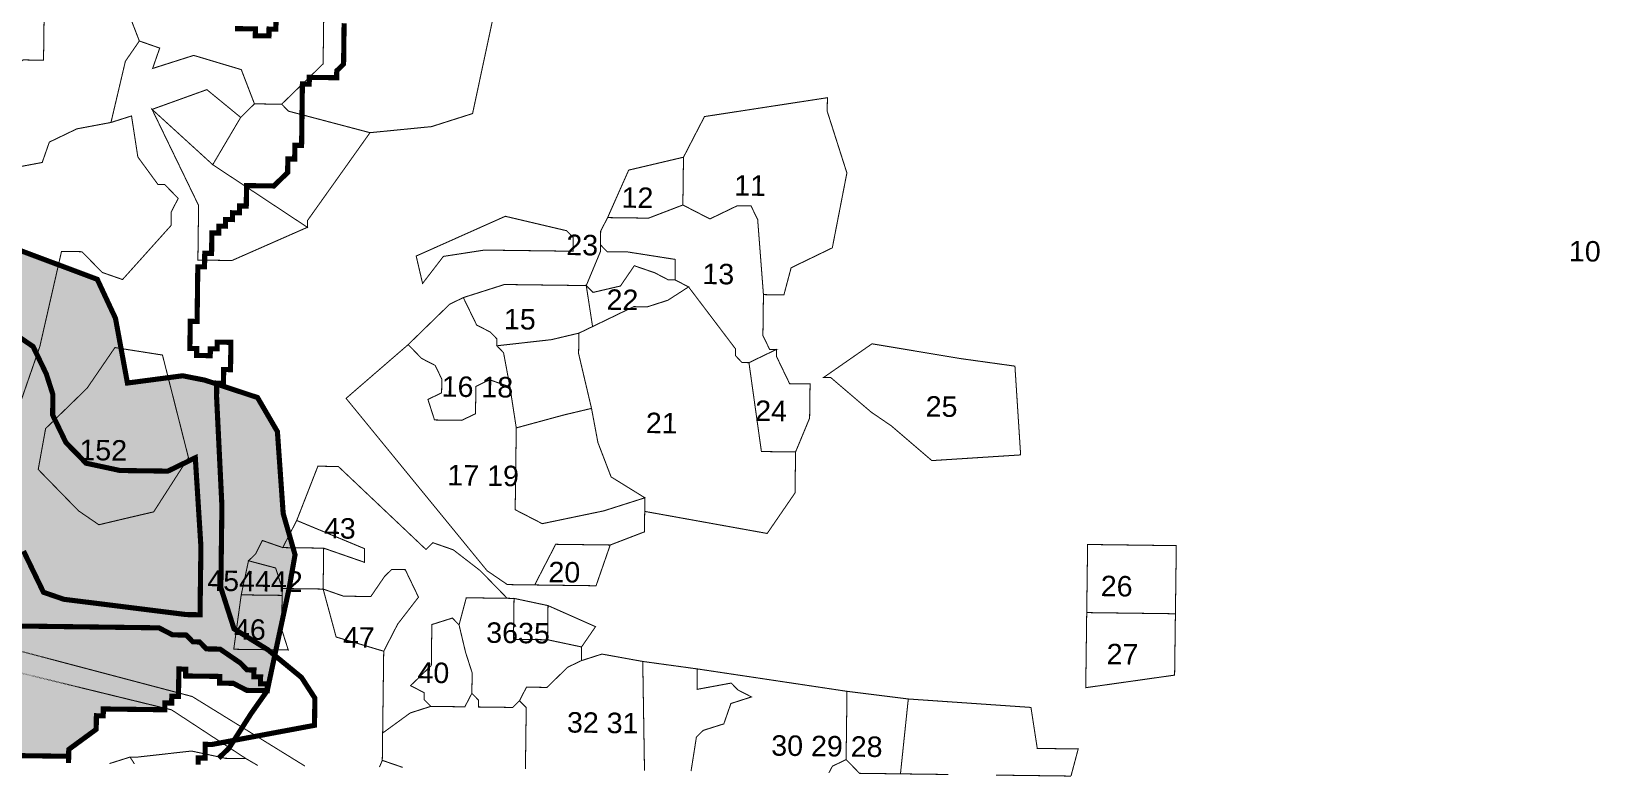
# Model space of a CAD drawing. Header units: metres. Extents: x 259177 to 277314, y 2171367 to 2185445.
# Drawn here: x 266943 to 267854, y 2171493 to 2171927 of the extents above; entities that cross this region are included whole.
import ezdxf

# ---------------------------------------------------------------- set-up
doc = ezdxf.new("R2010")
doc.units = ezdxf.units.M
doc.header["$MEASUREMENT"] = 0
for name, color, linetype in [('CRZ LINE FOR RIVER OR CREEK', 84, 'Continuous'), ('HAZARDS LINE', 1, 'Continuous'), ('HIGH TIDE LINE', 6, 'Continuous'), ('INTERTIDAL ZONE', 5, 'Continuous'), ('NDZ-200M FROM CRZ', 30, 'Continuous'), ('SURVEY NO.', 7, 'Continuous'), ('SURVEY PLOT BOUNDARY', 35, 'Continuous')]:
    doc.layers.add(name, color=color, linetype=linetype)
doc.styles.add('PDF Arial', font='arial.ttf')
pattern_1 = [(0, (282121.83859, 2174200.38287), (0.0127, 0.0127), [0.00635, -0.01905]), (90, (282121.841765, 2174200.379695), (-0.0127, 0.0127), [0.00635, -0.01905])]

# ---------------------------------------------------------------- blocks, each defined once
blk = doc.blocks.new('FEWEWFEWQT')
at = {"layer": 'INTERTIDAL ZONE'}
h = blk.add_hatch(dxfattribs=at)
h.set_pattern_fill('CROSS', color=256, scale=0.002)
h.set_pattern_definition(pattern_1)
h.paths.add_polyline_path([(282136.9704, 2174201.8958), (282136.9637, 2174201.9158), (282136.977, 2174201.9424), (282136.997, 2174201.9424), (282137.017, 2174201.9291), (282137.0237, 2174201.8824), (282137.0437, 2174201.8424), (282137.0637, 2174201.8358), (282137.1837, 2174201.8224), (282137.197, 2174201.8224), (282137.197, 2174201.8891), (282137.1904, 2174201.9758), (282137.1637, 2174201.9624), (282137.117, 2174201.9624), (282137.0837, 2174201.9691), (282137.0637, 2174201.9891), (282137.0504, 2174202.0158), (282137.0504, 2174202.0358), (282137.0437, 2174202.0558), (282137.0304, 2174202.0825), (282137.0104, 2174202.0958), (282136.9704, 2174202.0958), (282136.9504, 2174202.0891), (282136.9237, 2174202.0624), (282136.897, 2174202.0624), (282136.8304, 2174202.0758), (282136.8037, 2174202.0758), (282136.7837, 2174202.0891), (282136.7504, 2174202.0891), (282136.7437, 2174202.0958), (282136.7437, 2174202.1291), (282136.7371, 2174202.1291), (282136.7371, 2174202.1425), (282136.7237, 2174202.1425), (282136.7237, 2174202.1358), (282136.7104, 2174202.1358), (282136.7037, 2174202.1291), (282136.6971, 2174202.1291), (282136.6971, 2174202.1225), (282136.6904, 2174202.1225), (282136.6904, 2174202.1158), (282136.6771, 2174202.1025), (282136.6704, 2174202.0958), (282136.6704, 2174202.0891), (282136.6637, 2174202.0825), (282136.6637, 2174202.0758), (282136.6504, 2174202.0758), (282136.6504, 2174202.0691), (282136.6237, 2174202.0691), (282136.6237, 2174202.0624), (282136.6171, 2174202.0558), (282136.6171, 2174202.0491), (282136.6104, 2174202.0491), (282136.6037, 2174202.0424), (282136.6037, 2174202.0358), (282136.5971, 2174202.0358), (282136.5971, 2174202.0291), (282136.5904, 2174202.0291), (282136.5904, 2174202.0224), (282136.5504, 2174202.0224), (282136.5504, 2174202.0158), (282136.5437, 2174202.0158), (282136.5437, 2174202.0091), (282136.5037, 2174202.0091), (282136.5037, 2174202.0158), (282136.4971, 2174202.0158), (282136.4904, 2174202.0224), (282136.4837, 2174202.0224), (282136.4837, 2174202.0358), (282136.4771, 2174202.0358), (282136.4771, 2174202.0424), (282136.4704, 2174202.0424), (282136.4637, 2174202.0358), (282136.4637, 2174202.0291), (282136.4571, 2174202.0291), (282136.4504, 2174202.0224), (282136.4304, 2174202.0224), (282136.4304, 2174202.0158), (282136.4104, 2174202.0158), (282136.4104, 2174202.0224), (282136.3971, 2174202.0224), (282136.3904, 2174202.0291), (282136.3771, 2174202.0291), (282136.3571, 2174202.0291), (282136.3571, 2174202.0358), (282136.3504, 2174202.0358), (282136.3504, 2174202.0424), (282136.3438, 2174202.0424), (282136.3438, 2174202.0491), (282136.3504, 2174202.0558), (282136.3504, 2174202.0691), (282136.3571, 2174202.0758), (282136.3638, 2174202.1091), (282136.3638, 2174202.1225), (282136.3704, 2174202.1291), (282136.3704, 2174202.1491), (282136.3771, 2174202.1558), (282136.3771, 2174202.1691), (282136.3837, 2174202.1758), (282136.3837, 2174202.1825), (282136.3904, 2174202.1825), (282136.3904, 2174202.1891), (282136.4037, 2174202.1891), (282136.4037, 2174202.1958), (282136.4104, 2174202.1958), (282136.4104, 2174202.2025), (282136.4171, 2174202.2025), (282136.4171, 2174202.2158), (282136.4237, 2174202.2158), (282136.4237, 2174202.2358), (282136.4171, 2174202.2358), (282136.4171, 2174202.2491), (282136.4037, 2174202.2491), (282136.4037, 2174202.2558), (282136.3971, 2174202.2558), (282136.3971, 2174202.2625), (282136.3904, 2174202.2625), (282136.3904, 2174202.2691), (282136.3837, 2174202.2758), (282136.3837, 2174202.2891), (282136.3771, 2174202.2891), (282136.3771, 2174202.2958), (282136.3704, 2174202.3091), (282136.3638, 2174202.3158), (282136.3638, 2174202.3291), (282136.3571, 2174202.3291), (282136.3571, 2174202.3358), (282136.3504, 2174202.3358), (282136.3504, 2174202.3425), (282136.3371, 2174202.3425), (282136.3371, 2174202.3358), (282136.3304, 2174202.3358), (282136.3304, 2174202.3225), (282136.3238, 2174202.3225), (282136.3238, 2174202.3158), (282136.3171, 2174202.3091), (282136.3171, 2174202.2958), (282136.3238, 2174202.2958), (282136.3238, 2174202.2891), (282136.3304, 2174202.2891), (282136.3371, 2174202.2825), (282136.3438, 2174202.2758), (282136.3504, 2174202.2758), (282136.3504, 2174202.2691), (282136.3571, 2174202.2691), (282136.3571, 2174202.2625), (282136.3638, 2174202.2558), (282136.3638, 2174202.2491), (282136.3704, 2174202.2425), (282136.3704, 2174202.2358), (282136.3638, 2174202.2358), (282136.3638, 2174202.2291), (282136.3504, 2174202.2291), (282136.3504, 2174202.2225), (282136.3371, 2174202.2225), (282136.3371, 2174202.2158), (282136.3304, 2174202.2158), (282136.3304, 2174202.1958), (282136.3238, 2174202.1891), (282136.3238, 2174202.1025), (282136.3304, 2174202.1025), (282136.3304, 2174202.0758), (282136.3238, 2174202.0358), (282136.3238, 2174202.0291), (282136.3304, 2174202.0224), (282136.3304, 2174201.9824), (282136.3238, 2174201.9824), (282136.3238, 2174201.9691), (282136.3171, 2174201.9691), (282136.3104, 2174201.9624), (282136.3038, 2174201.9624), (282136.3038, 2174201.9558), (282136.2971, 2174201.9491), (282136.2904, 2174201.9491), (282136.2904, 2174201.9291), (282136.2971, 2174201.9291), (282136.2971, 2174201.9158), (282136.3038, 2174201.9158), (282136.3038, 2174201.9091), (282136.3171, 2174201.8958), (282136.3304, 2174201.8758), (282136.3371, 2174201.8691), (282136.3371, 2174201.8624), (282136.3438, 2174201.8624), (282136.3571, 2174201.8491), (282136.3571, 2174201.8424), (282136.3638, 2174201.8424), (282136.3638, 2174201.8358), (282136.3704, 2174201.8291), (282136.3704, 2174201.8158), (282136.3771, 2174201.8091), (282136.4304, 2174201.8091), (282136.4304, 2174201.7958), (282136.4237, 2174201.7958), (282136.4237, 2174201.7891), (282136.3704, 2174201.7891), (282136.3371, 2174201.7824), (282136.2971, 2174201.7824), (282136.2971, 2174201.7891), (282136.2904, 2174201.7891), (282136.2904, 2174201.8024), (282136.2971, 2174201.8024), (282136.2971, 2174201.8158), (282136.2904, 2174201.8158), (282136.2904, 2174201.8224), (282136.2838, 2174201.8224), (282136.2771, 2174201.8291), (282136.2704, 2174201.8358), (282136.2638, 2174201.8358), (282136.2638, 2174201.8491), (282136.2571, 2174201.8491), (282136.2504, 2174201.8758), (282136.2438, 2174201.8891), (282136.2304, 2174201.9024), (282136.2304, 2174201.9091), (282136.2238, 2174201.9158), (282136.2238, 2174201.9224), (282136.2171, 2174201.9291), (282136.2171, 2174201.9424), (282136.2104, 2174201.9424), (282136.2104, 2174201.9691), (282136.2038, 2174201.9691), (282136.2038, 2174201.9891), (282136.1971, 2174201.9891), (282136.1971, 2174202.0024), (282136.1904, 2174202.0091), (282136.1904, 2174202.0158), (282136.1838, 2174202.0158), (282136.1838, 2174202.0224), (282136.1771, 2174202.0291), (282136.1771, 2174202.0358), (282136.1704, 2174202.0424), (282136.1669, 2174202.0478), (282136.1276, 2174202.0315), (282136.0794, 2174202.0447), (282136.0404, 2174202.0791), (282136.0371, 2174202.0624), (282136.0504, 2174202.0358), (282136.0771, 2174201.9891), (282136.1238, 2174201.9424), (282136.1438, 2174201.8958), (282136.1771, 2174201.8291), (282136.2038, 2174201.7558), (282136.2238, 2174201.7558), (282136.2238, 2174201.7424), (282136.1971, 2174201.7424), (282136.1971, 2174201.7291), (282136.1904, 2174201.7291), (282136.1904, 2174201.7224), (282136.1971, 2174201.7224), (282136.1971, 2174201.7158), (282136.2038, 2174201.7158), (282136.2038, 2174201.7091), (282136.2104, 2174201.7024), (282136.2104, 2174201.6958), (282136.2171, 2174201.6958), (282136.2171, 2174201.6891), (282136.2238, 2174201.6824), (282136.3504, 2174201.6824), (282136.3504, 2174201.6891), (282136.3438, 2174201.6891), (282136.3438, 2174201.7024), (282136.3371, 2174201.7024), (282136.3371, 2174201.7091), (282136.3304, 2174201.7158), (282136.3304, 2174201.7358), (282136.3238, 2174201.7358), (282136.3238, 2174201.7424), (282136.2904, 2174201.7424), (282136.2904, 2174201.7491), (282136.2838, 2174201.7491), (282136.2838, 2174201.7558), (282136.2904, 2174201.7624), (282136.2904, 2174201.7691), (282136.3304, 2174201.7691), (282136.3438, 2174201.7758), (282136.4837, 2174201.7824), (282136.5837, 2174201.7958), (282136.6304, 2174201.7958), (282136.6304, 2174201.8024), (282136.6371, 2174201.8024), (282136.6371, 2174201.7958), (282136.6437, 2174201.7958), (282136.6437, 2174201.7758), (282136.6371, 2174201.7758), (282136.6371, 2174201.7691), (282136.5971, 2174201.7691), (282136.5971, 2174201.7624), (282136.5904, 2174201.7624), (282136.5904, 2174201.7558), (282136.5971, 2174201.7558), (282136.5971, 2174201.7491), (282136.6104, 2174201.7491), (282136.6104, 2174201.7424), (282136.6371, 2174201.7424), (282136.6371, 2174201.7558), (282136.6437, 2174201.7558), (282136.6437, 2174201.6958), (282136.6504, 2174201.6891), (282136.6504, 2174201.6824), (282136.9437, 2174201.6824), (282136.9437, 2174201.6958), (282136.9504, 2174201.6958), (282136.9504, 2174201.7024), (282136.957, 2174201.7024), (282136.957, 2174201.7091), (282136.9637, 2174201.7158), (282136.9704, 2174201.7224), (282136.9704, 2174201.7291), (282136.977, 2174201.7358), (282136.9837, 2174201.7358), (282136.9837, 2174201.7091), (282136.9704, 2174201.7091), (282136.9704, 2174201.7024), (282136.9637, 2174201.7024), (282136.9637, 2174201.6958), (282136.9704, 2174201.6958), (282136.9704, 2174201.6891), (282136.977, 2174201.6824), (282137.0704, 2174201.6824), (282137.0704, 2174201.6891), (282137.097, 2174201.7091), (282137.097, 2174201.7224), (282137.1037, 2174201.7224), (282137.1037, 2174201.7291), (282137.1637, 2174201.7291), (282137.1637, 2174201.7358), (282137.1704, 2174201.7358), (282137.1704, 2174201.7424), (282137.177, 2174201.7424), (282137.177, 2174201.7691), (282137.1837, 2174201.7691), (282137.1837, 2174201.7624), (282137.217, 2174201.7624), (282137.217, 2174201.7558), (282137.2304, 2174201.7558), (282137.2437, 2174201.7491), (282137.2637, 2174201.7491), (282137.2637, 2174201.7558), (282137.257, 2174201.7558), (282137.257, 2174201.7624), (282137.2504, 2174201.7624), (282137.2504, 2174201.7691), (282137.2437, 2174201.7691), (282137.237, 2174201.7758), (282137.217, 2174201.7891), (282137.2037, 2174201.7891), (282137.197, 2174201.7958), (282137.1904, 2174201.7958), (282137.1837, 2174201.8024), (282137.1704, 2174201.8024), (282137.157, 2174201.8091), (282136.997, 2174201.8091), (282136.9437, 2174201.8024), (282136.917, 2174201.8024), (282136.8504, 2174201.7891), (282136.8037, 2174201.7891), (282136.7771, 2174201.7824), (282136.7571, 2174201.7824), (282136.7571, 2174201.7758), (282136.6837, 2174201.7758), (282136.6837, 2174201.7958), (282136.7104, 2174201.7958), (282136.7104, 2174201.8024), (282136.7171, 2174201.8024), (282136.7171, 2174201.8091), (282136.997, 2174201.8358), (282136.9904, 2174201.8491), (282136.977, 2174201.8691)])
at = {"layer": 'NDZ-200M FROM CRZ'}
h = blk.add_hatch(dxfattribs=at)
h.set_pattern_fill('CROSS', color=256, scale=0.002)
h.set_pattern_definition(pattern_1)
h.paths.add_polyline_path([(282136.1438, 2174201.8958), (282136.1238, 2174201.9424), (282136.0771, 2174201.9891), (282136.0504, 2174202.0358), (282136.0371, 2174202.0624), (282136.0404, 2174202.0791), (282136.0438, 2174202.0958), (282136.0504, 2174202.1225), (282136.0171, 2174202.1625), (282135.9571, 2174202.1558), (282135.9438, 2174202.1558), (282135.9371, 2174202.1625), (282135.9038, 2174202.1625), (282135.8971, 2174202.1691), (282135.8905, 2174202.1691), (282135.8905, 2174202.1758), (282135.8971, 2174202.1758), (282135.8971, 2174202.1825), (282135.9105, 2174202.1825), (282135.9171, 2174202.1758), (282135.9238, 2174202.1758), (282135.9305, 2174202.1825), (282135.9305, 2174202.2025), (282135.9238, 2174202.2025), (282135.9238, 2174202.2225), (282135.9305, 2174202.2358), (282135.9305, 2174202.2625), (282135.9371, 2174202.2691), (282135.9371, 2174202.2758), (282135.9305, 2174202.2758), (282135.9238, 2174202.2825), (282135.9171, 2174202.2825), (282135.9171, 2174202.2891), (282135.9904, 2174202.2891), (282136.0038, 2174202.2858), (282136.0171, 2174202.2825), (282136.0371, 2174202.2825), (282136.0371, 2174202.2891), (282136.0438, 2174202.2891), (282136.0438, 2174202.3025), (282136.0504, 2174202.3025), (282136.0504, 2174202.3091), (282136.0438, 2174202.3158), (282136.0438, 2174202.3291), (282136.0371, 2174202.3291), (282136.0371, 2174202.3425), (282136.0238, 2174202.3558), (282136.0171, 2174202.3625), (282136.0171, 2174202.3691), (282136.0104, 2174202.3758), (282136.0104, 2174202.3891), (282136.0038, 2174202.3891), (282136.0038, 2174202.4425), (282135.9904, 2174202.4558), (282135.9838, 2174202.4625), (282135.9704, 2174202.4958), (282135.9851, 2174202.535), (282135.9904, 2174202.5492), (282136.0238, 2174202.5958), (282136.0771, 2174202.6425), (282136.1438, 2174202.6825), (282136.1571, 2174202.6958), (282136.1638, 2174202.6958), (282136.1638, 2174202.7025), (282136.1771, 2174202.7025), (282136.1771, 2174202.7092), (282136.1904, 2174202.7158), (282136.2104, 2174202.7225), (282136.2104, 2174202.7292), (282136.2238, 2174202.7292), (282136.2238, 2174202.7358), (282136.2371, 2174202.7358), (282136.2638, 2174202.7425), (282136.2771, 2174202.7425), (282136.2771, 2174202.7492), (282136.2838, 2174202.7492), (282136.3438, 2174202.7558), (282136.3571, 2174202.7558), (282136.3771, 2174202.7625), (282136.3904, 2174202.7625), (282136.3904, 2174202.7692), (282136.3971, 2174202.7692), (282136.3971, 2174202.7758), (282136.4037, 2174202.7758), (282136.4037, 2174202.7825), (282136.4104, 2174202.7892), (282136.4237, 2174202.7892), (282136.4237, 2174202.7292), (282136.3504, 2174202.7292), (282136.3371, 2174202.7225), (282136.3038, 2174202.7225), (282136.2971, 2174202.7158), (282136.2704, 2174202.7092), (282136.2504, 2174202.7092), (282136.2438, 2174202.7025), (282136.2304, 2174202.7025), (282136.2238, 2174202.6958), (282136.2104, 2174202.6958), (282136.2104, 2174202.6892), (282136.2038, 2174202.6892), (282136.1904, 2174202.6758), (282136.1771, 2174202.6758), (282136.1771, 2174202.6692), (282136.1704, 2174202.6692), (282136.1638, 2174202.6625), (282136.1571, 2174202.6558), (282136.1504, 2174202.6558), (282136.1504, 2174202.6492), (282136.1438, 2174202.6492), (282136.1371, 2174202.6425), (282136.1371, 2174202.6358), (282136.1304, 2174202.6358), (282136.1304, 2174202.6292), (282136.1238, 2174202.6292), (282136.1238, 2174202.6225), (282136.1171, 2174202.6158), (282136.1104, 2174202.6025), (282136.1038, 2174202.5958), (282136.1038, 2174202.5825), (282136.0971, 2174202.5825), (282136.0971, 2174202.5692), (282136.0904, 2174202.5625), (282136.0904, 2174202.5425), (282136.0838, 2174202.5425), (282136.0838, 2174202.5292), (282136.1238, 2174202.5292), (282136.1304, 2174202.5225), (282136.1371, 2174202.5225), (282136.1371, 2174202.5158), (282136.1304, 2174202.5158), (282136.1238, 2174202.5225), (282136.0904, 2174202.5225), (282136.0904, 2174202.5158), (282136.0771, 2174202.5158), (282136.0771, 2174202.5092), (282136.0704, 2174202.5092), (282136.0704, 2174202.4958), (282136.0638, 2174202.4958), (282136.0638, 2174202.4158), (282136.0704, 2174202.4158), (282136.0704, 2174202.4025), (282136.0771, 2174202.3825), (282136.0838, 2174202.3825), (282136.0838, 2174202.3691), (282136.0904, 2174202.3625), (282136.0904, 2174202.3491), (282136.0971, 2174202.3425), (282136.0971, 2174202.3225), (282136.1038, 2174202.3025), (282136.1038, 2174202.2958), (282136.1104, 2174202.2958), (282136.1104, 2174202.2825), (282136.1171, 2174202.2158), (282136.1171, 2174202.1958), (282136.1304, 2174202.1291), (282136.1304, 2174202.0958), (282136.1371, 2174202.0891), (282136.1371, 2174202.0825), (282136.1438, 2174202.0825), (282136.1438, 2174202.0758), (282136.1504, 2174202.0758), (282136.1504, 2174202.0691), (282136.1571, 2174202.0624), (282136.1669, 2174202.0478), (282136.1704, 2174202.0424), (282136.1771, 2174202.0358), (282136.1771, 2174202.0291), (282136.1838, 2174202.0224), (282136.1838, 2174202.0158), (282136.1904, 2174202.0158), (282136.1904, 2174202.0091), (282136.1971, 2174202.0024), (282136.1971, 2174201.9891), (282136.2038, 2174201.9891), (282136.2038, 2174201.9691), (282136.2104, 2174201.9691), (282136.2104, 2174201.9424), (282136.2171, 2174201.9424), (282136.2171, 2174201.9291), (282136.2238, 2174201.9224), (282136.2238, 2174201.9158), (282136.2304, 2174201.9091), (282136.2304, 2174201.9024), (282136.2438, 2174201.8891), (282136.2504, 2174201.8758), (282136.2571, 2174201.8491), (282136.2638, 2174201.8491), (282136.2638, 2174201.8358), (282136.2704, 2174201.8358), (282136.2771, 2174201.8291), (282136.2838, 2174201.8224), (282136.2904, 2174201.8224), (282136.2904, 2174201.8158), (282136.2971, 2174201.8158), (282136.2971, 2174201.8024), (282136.2904, 2174201.8024), (282136.2904, 2174201.7891), (282136.2971, 2174201.7891), (282136.2971, 2174201.7824), (282136.3371, 2174201.7824), (282136.3704, 2174201.7891), (282136.4237, 2174201.7891), (282136.4237, 2174201.7958), (282136.4304, 2174201.7958), (282136.4304, 2174201.8091), (282136.3771, 2174201.8091), (282136.3704, 2174201.8158), (282136.3704, 2174201.8291), (282136.3638, 2174201.8358), (282136.3638, 2174201.8424), (282136.3571, 2174201.8424), (282136.3571, 2174201.8491), (282136.3438, 2174201.8624), (282136.3371, 2174201.8624), (282136.3371, 2174201.8691), (282136.3304, 2174201.8758), (282136.3171, 2174201.8958), (282136.3038, 2174201.9091), (282136.3038, 2174201.9158), (282136.2971, 2174201.9158), (282136.2971, 2174201.9291), (282136.2904, 2174201.9291), (282136.2904, 2174201.9491), (282136.2971, 2174201.9491), (282136.3038, 2174201.9558), (282136.3038, 2174201.9624), (282136.3104, 2174201.9624), (282136.3171, 2174201.9691), (282136.3238, 2174201.9691), (282136.3238, 2174201.9824), (282136.3304, 2174201.9824), (282136.3304, 2174202.0224), (282136.3238, 2174202.0291), (282136.3238, 2174202.0358), (282136.3304, 2174202.0758), (282136.3304, 2174202.1025), (282136.3238, 2174202.1025), (282136.3238, 2174202.1891), (282136.3304, 2174202.1958), (282136.3304, 2174202.2158), (282136.3371, 2174202.2158), (282136.3371, 2174202.2225), (282136.3504, 2174202.2225), (282136.3504, 2174202.2291), (282136.3638, 2174202.2291), (282136.3638, 2174202.2358), (282136.3704, 2174202.2358), (282136.3704, 2174202.2425), (282136.3638, 2174202.2491), (282136.3638, 2174202.2558), (282136.3571, 2174202.2625), (282136.3571, 2174202.2691), (282136.3504, 2174202.2691), (282136.3504, 2174202.2758), (282136.3438, 2174202.2758), (282136.3371, 2174202.2825), (282136.3304, 2174202.2891), (282136.3238, 2174202.2891), (282136.3238, 2174202.2958), (282136.3171, 2174202.2958), (282136.3171, 2174202.3091), (282136.3238, 2174202.3158), (282136.3238, 2174202.3225), (282136.3304, 2174202.3225), (282136.3304, 2174202.3358), (282136.3371, 2174202.3358), (282136.3371, 2174202.3425), (282136.3504, 2174202.3425), (282136.3504, 2174202.3358), (282136.3571, 2174202.3358), (282136.3571, 2174202.3291), (282136.3638, 2174202.3291), (282136.3638, 2174202.3158), (282136.3704, 2174202.3091), (282136.3771, 2174202.2958), (282136.3771, 2174202.2891), (282136.3837, 2174202.2891), (282136.3837, 2174202.2758), (282136.3904, 2174202.2691), (282136.3904, 2174202.2625), (282136.3971, 2174202.2625), (282136.3971, 2174202.2558), (282136.4037, 2174202.2558), (282136.4037, 2174202.2491), (282136.4171, 2174202.2491), (282136.4171, 2174202.2358), (282136.4237, 2174202.2358), (282136.4237, 2174202.2158), (282136.4171, 2174202.2158), (282136.4171, 2174202.2025), (282136.4104, 2174202.2025), (282136.4104, 2174202.1958), (282136.4037, 2174202.1958), (282136.4037, 2174202.1891), (282136.3904, 2174202.1891), (282136.3904, 2174202.1825), (282136.3837, 2174202.1825), (282136.3837, 2174202.1758), (282136.3771, 2174202.1691), (282136.3771, 2174202.1558), (282136.3704, 2174202.1491), (282136.3704, 2174202.1291), (282136.3638, 2174202.1225), (282136.3638, 2174202.1091), (282136.3571, 2174202.0758), (282136.3504, 2174202.0691), (282136.3504, 2174202.0558), (282136.3438, 2174202.0491), (282136.3438, 2174202.0424), (282136.3504, 2174202.0424), (282136.3504, 2174202.0358), (282136.3571, 2174202.0358), (282136.3571, 2174202.0291), (282136.3771, 2174202.0291), (282136.3904, 2174202.0291), (282136.3971, 2174202.0224), (282136.4104, 2174202.0224), (282136.4104, 2174202.0158), (282136.4304, 2174202.0158), (282136.4304, 2174202.0224), (282136.4504, 2174202.0224), (282136.4571, 2174202.0291), (282136.4637, 2174202.0291), (282136.4637, 2174202.0358), (282136.4704, 2174202.0424), (282136.4771, 2174202.0424), (282136.4771, 2174202.0358), (282136.4837, 2174202.0358), (282136.4837, 2174202.0224), (282136.4904, 2174202.0224), (282136.4971, 2174202.0158), (282136.5037, 2174202.0158), (282136.5037, 2174202.0091), (282136.5437, 2174202.0091), (282136.5437, 2174202.0158), (282136.5504, 2174202.0158), (282136.5504, 2174202.0224), (282136.5904, 2174202.0224), (282136.5904, 2174202.0291), (282136.5971, 2174202.0291), (282136.5971, 2174202.0358), (282136.6037, 2174202.0358), (282136.6037, 2174202.0424), (282136.6104, 2174202.0491), (282136.6171, 2174202.0491), (282136.6171, 2174202.0558), (282136.6237, 2174202.0624), (282136.6237, 2174202.0691), (282136.6504, 2174202.0691), (282136.6504, 2174202.0758), (282136.6637, 2174202.0758), (282136.6637, 2174202.0825), (282136.6704, 2174202.0891), (282136.6704, 2174202.0958), (282136.6771, 2174202.1025), (282136.6904, 2174202.1158), (282136.6904, 2174202.1225), (282136.6971, 2174202.1225), (282136.6971, 2174202.1291), (282136.7037, 2174202.1291), (282136.7104, 2174202.1358), (282136.7237, 2174202.1358), (282136.7237, 2174202.1425), (282136.7371, 2174202.1425), (282136.7371, 2174202.1291), (282136.7437, 2174202.1291), (282136.7437, 2174202.0958), (282136.7504, 2174202.0891), (282136.7837, 2174202.0891), (282136.8037, 2174202.0758), (282136.8304, 2174202.0758), (282136.897, 2174202.0624), (282136.9237, 2174202.0624), (282136.9504, 2174202.0891), (282136.9704, 2174202.0958), (282137.0104, 2174202.0958), (282137.0304, 2174202.0825), (282137.0437, 2174202.0558), (282137.0504, 2174202.0358), (282137.0504, 2174202.0158), (282137.0637, 2174201.9891), (282137.0837, 2174201.9691), (282137.117, 2174201.9624), (282137.1637, 2174201.9624), (282137.1904, 2174201.9758), (282137.197, 2174201.8891), (282137.197, 2174201.8224), (282137.1837, 2174201.8224), (282137.0637, 2174201.8358), (282137.0437, 2174201.8424), (282137.0237, 2174201.8824), (282137.017, 2174201.9291), (282136.997, 2174201.9424), (282136.977, 2174201.9424), (282136.9637, 2174201.9158), (282136.9704, 2174201.8958), (282136.977, 2174201.8691), (282136.9904, 2174201.8491), (282136.997, 2174201.8358), (282136.7171, 2174201.8091), (282136.7171, 2174201.8024), (282136.7104, 2174201.8024), (282136.7104, 2174201.7958), (282136.6837, 2174201.7958), (282136.6837, 2174201.7758), (282136.7571, 2174201.7758), (282136.7571, 2174201.7824), (282136.7771, 2174201.7824), (282136.8037, 2174201.7891), (282136.8504, 2174201.7891), (282136.917, 2174201.8024), (282136.9437, 2174201.8024), (282136.997, 2174201.8091), (282137.157, 2174201.8091), (282137.1704, 2174201.8024), (282137.1837, 2174201.8024), (282137.1904, 2174201.7958), (282137.197, 2174201.7958), (282137.2037, 2174201.7891), (282137.217, 2174201.7891), (282137.237, 2174201.7758), (282137.2437, 2174201.7691), (282137.2504, 2174201.7691), (282137.2504, 2174201.7624), (282137.257, 2174201.7624), (282137.257, 2174201.7558), (282137.265, 2174201.7558), (282137.2703, 2174201.7824), (282137.2837, 2174201.8491), (282137.2891, 2174201.8823), (282137.277, 2174201.9224), (282137.2703, 2174202.0024), (282137.2504, 2174202.0355), (282137.1987, 2174202.0518), (282137.177, 2174202.0558), (282137.1231, 2174202.048), (282137.1106, 2174202.1111), (282137.0923, 2174202.149), (282137.0038, 2174202.1808), (282136.9504, 2174202.1825), (282136.9037, 2174202.1558), (282136.897, 2174202.1491), (282136.8504, 2174202.1558), (282136.7837, 2174202.1758), (282136.7171, 2174202.1758), (282136.6637, 2174202.1691), (282136.6137, 2174202.1491), (282136.5442, 2174202.1083), (282136.5404, 2174202.1025), (282136.5037, 2174202.1025), (282136.4371, 2174202.1091), (282136.4237, 2174202.1058), (282136.4104, 2174202.1158), (282136.4404, 2174202.1258), (282136.4771, 2174202.1758), (282136.4837, 2174202.2025), (282136.4771, 2174202.2291), (282136.4137, 2174202.2891), (282136.4171, 2174202.3098), (282136.4104, 2174202.3358), (282136.3738, 2174202.3758), (282136.3404, 2174202.3758), (282136.3187, 2174202.3599), (282136.2704, 2174202.3191), (282136.2771, 2174202.2658), (282136.2704, 2174202.1958), (282136.2738, 2174202.1358), (282136.292, 2174202.0877), (282136.2938, 2174202.0725), (282136.2704, 2174202.0424), (282136.2405, 2174202.0827), (282136.2238, 2174202.1091), (282136.2104, 2174202.1425), (282136.2004, 2174202.2158), (282136.1904, 2174202.2758), (282136.1771, 2174202.3325), (282136.1532, 2174202.3544), (282136.1471, 2174202.3825), (282136.1438, 2174202.3858), (282136.1404, 2174202.4425), (282136.1438, 2174202.4591), (282136.1538, 2174202.4825), (282136.1638, 2174202.5025), (282136.1771, 2174202.5725), (282136.1671, 2174202.6058), (282136.1638, 2174202.6225), (282136.2038, 2174202.6558), (282136.2238, 2174202.6625), (282136.2471, 2174202.6758), (282136.2638, 2174202.6758), (282136.3204, 2174202.6958), (282136.3404, 2174202.6958), (282136.3438, 2174202.7025), (282136.3704, 2174202.7025), (282136.3837, 2174202.6958), (282136.4371, 2174202.6892), (282136.4504, 2174202.6958), (282136.4537, 2174202.7058), (282136.4662, 2174202.7345), (282136.4571, 2174202.7558), (282136.4337, 2174202.8025), (282136.3771, 2174202.8025), (282136.3738, 2174202.7958), (282136.3171, 2174202.7825), (282136.3038, 2174202.7758), (282136.2538, 2174202.7725), (282136.1971, 2174202.7558), (282136.1738, 2174202.7392), (282136.1471, 2174202.7225), (282136.0929, 2174202.6866), (282136.0604, 2174202.6892), (282136.0304, 2174202.6758), (282135.9771, 2174202.6558), (282135.9671, 2174202.6492), (282135.9305, 2174202.6125), (282135.9038, 2174202.5592), (282135.8933, 2174202.512), (282135.8905, 2174202.4914), (282135.9071, 2174202.4325), (282135.9205, 2174202.4158), (282135.9438, 2174202.3958), (282135.9438, 2174202.3825), (282135.8971, 2174202.3625), (282135.8771, 2174202.3458), (282135.8571, 2174202.3158), (282135.8438, 2174202.2458), (282135.8438, 2174202.1991), (282135.8638, 2174202.1225), (282135.8971, 2174202.0891), (282135.9571, 2174202.0758), (282135.9571, 2174202.0358), (282135.9638, 2174202.0224), (282135.9971, 2174201.9624), (282136.0338, 2174201.9191), (282136.0704, 2174201.8624), (282136.0904, 2174201.8224), (282136.0971, 2174201.7958), (282136.1171, 2174201.7024), (282136.1226, 2174201.6913), (282136.1238, 2174201.6824), (282136.2238, 2174201.6824), (282136.2171, 2174201.6891), (282136.2171, 2174201.6958), (282136.2104, 2174201.6958), (282136.2104, 2174201.7024), (282136.2038, 2174201.7091), (282136.2038, 2174201.7158), (282136.1971, 2174201.7158), (282136.1971, 2174201.7224), (282136.1904, 2174201.7224), (282136.1904, 2174201.7291), (282136.1971, 2174201.7291), (282136.1971, 2174201.7424), (282136.2238, 2174201.7424), (282136.2238, 2174201.7558), (282136.2038, 2174201.7558), (282136.1771, 2174201.8291)])
at = {"layer": 'CRZ LINE FOR RIVER OR CREEK', "ltscale": 0.05, "const_width": 0.005}
blk.add_lwpolyline([(282137.0038, 2174202.1808), (282137.0923, 2174202.149), (282137.1106, 2174202.1111), (282137.1231, 2174202.048), (282137.177, 2174202.0558), (282137.1987, 2174202.0518), (282137.2504, 2174202.0355), (282137.2703, 2174202.0024), (282137.277, 2174201.9224), (282137.2891, 2174201.8823), (282137.2837, 2174201.8491), (282137.2703, 2174201.7824), (282137.2637, 2174201.7491), (282137.2482, 2174201.7265), (282137.227, 2174201.6924), (282137.217, 2174201.6824)], dxfattribs=at)
at = {"layer": 'HAZARDS LINE', "lineweight": 18, "const_width": 0.005}
for points in [[(282137.197, 2174201.6758), (282137.197, 2174201.6824), (282137.2037, 2174201.6824), (282137.2037, 2174201.6958), (282137.2104, 2174201.6958), (282137.3103, 2174201.7158), (282137.3103, 2174201.7424), (282137.297, 2174201.7624), (282137.2637, 2174201.7891), (282137.2304, 2174201.8091), (282137.217, 2174201.8491), (282137.217, 2174201.9291), (282137.2104, 2174202.0358), (282137.2104, 2174202.0491), (282137.217, 2174202.0491), (282137.217, 2174202.0624), (282137.2237, 2174202.0624), (282137.2237, 2174202.0891), (282137.2104, 2174202.0891), (282137.2104, 2174202.0825), (282137.2037, 2174202.0825), (282137.2037, 2174202.0758), (282137.1904, 2174202.0758), (282137.1904, 2174202.0825), (282137.1837, 2174202.0825), (282137.1837, 2174202.1091), (282137.1904, 2174202.1091), (282137.1904, 2174202.1625), (282137.197, 2174202.1625), (282137.197, 2174202.1758), (282137.2037, 2174202.1758), (282137.2037, 2174202.1958), (282137.2104, 2174202.1958), (282137.2104, 2174202.2025), (282137.217, 2174202.2025), (282137.217, 2174202.2091), (282137.2237, 2174202.2091), (282137.2237, 2174202.2158), (282137.2304, 2174202.2158), (282137.2304, 2174202.2225), (282137.237, 2174202.2225), (282137.237, 2174202.2425), (282137.2637, 2174202.2425), (282137.2703, 2174202.2491), (282137.277, 2174202.2558), (282137.277, 2174202.2691), (282137.2837, 2174202.2691), (282137.2837, 2174202.2825), (282137.2903, 2174202.2825), (282137.2903, 2174202.3425), (282137.297, 2174202.3425), (282137.297, 2174202.3491), (282137.3237, 2174202.3491), (282137.3237, 2174202.3558), (282137.3303, 2174202.3625), (282137.3303, 2174202.4025)], [(282137.2637, 2174202.4158), (282137.2637, 2174202.3958), (282137.257, 2174202.3958), (282137.257, 2174202.3891), (282137.2437, 2174202.3891), (282137.2437, 2174202.3958), (282137.2237, 2174202.3958)]]:
    blk.add_lwpolyline(points, dxfattribs=at)
at = {"layer": 'HIGH TIDE LINE', "lineweight": 35, "const_width": 0.005}
for points in [[(282137.0104, 2174202.0958), (282137.0304, 2174202.0825), (282137.0437, 2174202.0558), (282137.0504, 2174202.0358), (282137.0504, 2174202.0158), (282137.0637, 2174201.9891), (282137.0837, 2174201.9691), (282137.117, 2174201.9624), (282137.1637, 2174201.9624), (282137.1904, 2174201.9758), (282137.197, 2174201.8891), (282137.197, 2174201.8224), (282137.1837, 2174201.8224), (282137.0637, 2174201.8358), (282137.0437, 2174201.8424), (282137.0237, 2174201.8824)], [(282136.997, 2174201.8091), (282137.157, 2174201.8091), (282137.1704, 2174201.8024), (282137.1837, 2174201.8024), (282137.1904, 2174201.7958), (282137.197, 2174201.7958), (282137.2037, 2174201.7891), (282137.217, 2174201.7891), (282137.237, 2174201.7758), (282137.2437, 2174201.7691), (282137.2504, 2174201.7691), (282137.2504, 2174201.7624), (282137.257, 2174201.7624), (282137.257, 2174201.7558), (282137.2637, 2174201.7558), (282137.2637, 2174201.7491), (282137.2437, 2174201.7491), (282137.2304, 2174201.7558), (282137.217, 2174201.7558), (282137.217, 2174201.7624), (282137.1837, 2174201.7624), (282137.1837, 2174201.7691), (282137.177, 2174201.7691), (282137.177, 2174201.7424), (282137.1704, 2174201.7424), (282137.1704, 2174201.7358), (282137.1637, 2174201.7358), (282137.1637, 2174201.7291), (282137.1037, 2174201.7291), (282137.1037, 2174201.7224), (282137.097, 2174201.7224), (282137.097, 2174201.7091), (282137.0704, 2174201.6891), (282137.0704, 2174201.6758)]]:
    blk.add_lwpolyline(points, dxfattribs=at)
at = {"layer": 'INTERTIDAL ZONE', "const_width": 0.005}
for points in [[(282136.977, 2174201.6824), (282137.0704, 2174201.6824), (282137.0704, 2174201.6891), (282137.097, 2174201.7091), (282137.097, 2174201.7224), (282137.1037, 2174201.7224), (282137.1037, 2174201.7291), (282137.1637, 2174201.7291), (282137.1637, 2174201.7358), (282137.1704, 2174201.7358), (282137.1704, 2174201.7424), (282137.177, 2174201.7424), (282137.177, 2174201.7691), (282137.1837, 2174201.7691), (282137.1837, 2174201.7624), (282137.217, 2174201.7624), (282137.217, 2174201.7558), (282137.2304, 2174201.7558), (282137.2437, 2174201.7491), (282137.2637, 2174201.7491), (282137.2637, 2174201.7558), (282137.257, 2174201.7558), (282137.257, 2174201.7624), (282137.2504, 2174201.7624), (282137.2504, 2174201.7691), (282137.2437, 2174201.7691), (282137.237, 2174201.7758), (282137.217, 2174201.7891), (282137.2037, 2174201.7891), (282137.197, 2174201.7958), (282137.1904, 2174201.7958), (282137.1837, 2174201.8024), (282137.1704, 2174201.8024), (282137.157, 2174201.8091), (282136.997, 2174201.8091)], [(282137.0237, 2174201.8824), (282137.0437, 2174201.8424), (282137.0637, 2174201.8358), (282137.1837, 2174201.8224), (282137.197, 2174201.8224), (282137.197, 2174201.8891), (282137.1904, 2174201.9758), (282137.1637, 2174201.9624), (282137.117, 2174201.9624), (282137.0837, 2174201.9691), (282137.0637, 2174201.9891), (282137.0504, 2174202.0158), (282137.0504, 2174202.0358), (282137.0437, 2174202.0558), (282137.0304, 2174202.0825), (282137.0104, 2174202.0958)]]:
    blk.add_lwpolyline(points, dxfattribs=at)
at = {"layer": 'NDZ-200M FROM CRZ', "const_width": 0.005}
for points in [[(282137.0104, 2174202.0958), (282137.0304, 2174202.0825), (282137.0437, 2174202.0558), (282137.0504, 2174202.0358), (282137.0504, 2174202.0158), (282137.0637, 2174201.9891), (282137.0837, 2174201.9691), (282137.117, 2174201.9624), (282137.1637, 2174201.9624), (282137.1904, 2174201.9758), (282137.197, 2174201.8891), (282137.197, 2174201.8224), (282137.1837, 2174201.8224), (282137.0637, 2174201.8358), (282137.0437, 2174201.8424), (282137.0237, 2174201.8824)], [(282136.997, 2174201.8091), (282137.157, 2174201.8091), (282137.1704, 2174201.8024), (282137.1837, 2174201.8024), (282137.1904, 2174201.7958), (282137.197, 2174201.7958), (282137.2037, 2174201.7891), (282137.217, 2174201.7891), (282137.237, 2174201.7758), (282137.2437, 2174201.7691), (282137.2504, 2174201.7691), (282137.2504, 2174201.7624), (282137.257, 2174201.7624), (282137.257, 2174201.7558), (282137.265, 2174201.7558), (282137.2703, 2174201.7824), (282137.2837, 2174201.8491), (282137.2891, 2174201.8823), (282137.277, 2174201.9224), (282137.2703, 2174202.0024), (282137.2504, 2174202.0355), (282137.1987, 2174202.0518), (282137.177, 2174202.0558), (282137.1231, 2174202.048), (282137.1106, 2174202.1111), (282137.0923, 2174202.149), (282137.0038, 2174202.1808)]]:
    blk.add_lwpolyline(points, dxfattribs=at)
at = {"layer": 'SURVEY PLOT BOUNDARY', "lineweight": 18, "const_width": 0.001}
for points in [[(282136.997, 2174201.7691), (282137.1704, 2174201.7291), (282137.2437, 2174201.6824), (282137.2237, 2174201.6824), (282137.1904, 2174201.6891), (282137.137, 2174201.6824), (282137.1304, 2174201.6824), (282137.1104, 2174201.6758), (282137.1304, 2174201.6824), (282137.1348, 2174201.6758), (282137.1304, 2174201.6824), (282137.137, 2174201.6824), (282137.1904, 2174201.6891), (282137.2237, 2174201.6824), (282137.2437, 2174201.6824), (282137.2554, 2174201.6758), (282137.2437, 2174201.6824), (282137.1704, 2174201.7291), (282136.997, 2174201.7691)], [(282136.9237, 2174201.8091), (282137.1904, 2174201.7424), (282137.3015, 2174201.6758), (282137.1904, 2174201.7424), (282136.9237, 2174201.8091)], [(282137.0104, 2174202.0024), (282137.037, 2174202.0825), (282137.057, 2174202.1758), (282137.077, 2174202.1758), (282137.097, 2174202.1558), (282137.117, 2174202.1491), (282137.1637, 2174202.2025), (282137.1637, 2174202.2158), (282137.1704, 2174202.2291), (282137.157, 2174202.2425), (282137.1504, 2174202.2425), (282137.1304, 2174202.2691), (282137.1237, 2174202.3091), (282137.1037, 2174202.3025), (282137.117, 2174202.3625), (282137.1304, 2174202.3825), (282137.1504, 2174202.3758), (282137.1437, 2174202.3558), (282137.1837, 2174202.3691), (282137.2304, 2174202.3558), (282137.2437, 2174202.3225), (282137.2304, 2174202.3091), (282137.197, 2174202.3358), (282137.1437, 2174202.3158), (282137.1904, 2174202.2225), (282137.1904, 2174202.1691), (282137.2237, 2174202.1691), (282137.297, 2174202.2025), (282137.297, 2174202.2091), (282137.357, 2174202.2958), (282137.417, 2174202.3025), (282137.457, 2174202.3158), (282137.4837, 2174202.4491)], [(282137.3103, 2174202.4091), (282137.3103, 2174202.3625), (282137.2703, 2174202.3225), (282137.2437, 2174202.3225), (282137.2304, 2174202.3558), (282137.1837, 2174202.3691), (282137.1437, 2174202.3558), (282137.1504, 2174202.3758), (282137.1304, 2174202.3825), (282137.117, 2174202.4158)], [(282137.0037, 2174202.2558), (282137.037, 2174202.2625), (282137.0437, 2174202.2825), (282137.0704, 2174202.2958), (282137.1037, 2174202.3025), (282137.1237, 2174202.3091), (282137.1304, 2174202.2691), (282137.1504, 2174202.2425), (282137.157, 2174202.2425), (282137.1704, 2174202.2291), (282137.1637, 2174202.2158), (282137.1637, 2174202.2025), (282137.117, 2174202.1491), (282137.097, 2174202.1558), (282137.077, 2174202.1758), (282137.057, 2174202.1758), (282137.037, 2174202.0825), (282137.0104, 2174202.0024)], [(282138.0503, 2174201.6758), (282137.977, 2174201.6758)], [(282138.0503, 2174201.6758), (282137.977, 2174201.6758)]]:
    blk.add_lwpolyline(points, dxfattribs=at)
for points in [[(282137.037, 2174202.4091), (282137.037, 2174202.3625), (282137.017, 2174202.3625), (282136.9704, 2174202.3225), (282136.9637, 2174202.3158), (282136.957, 2174202.3425), (282136.937, 2174202.3825), (282136.9504, 2174202.3958), (282136.9704, 2174202.4091), (282136.9637, 2174202.4358), (282136.957, 2174202.4691), (282136.9704, 2174202.5025), (282137.0104, 2174202.4958), (282137.0237, 2174202.4558)], [(282137.1437, 2174202.4691), (282137.1437, 2174202.4291), (282137.117, 2174202.4158), (282137.1304, 2174202.3825), (282137.117, 2174202.3625), (282137.1037, 2174202.3025), (282137.0704, 2174202.2958), (282137.0437, 2174202.2825), (282137.037, 2174202.2625), (282137.0037, 2174202.2558), (282136.9837, 2174202.2625), (282136.957, 2174202.3091), (282136.9637, 2174202.3158), (282136.9704, 2174202.3225), (282137.017, 2174202.3625), (282137.037, 2174202.3625), (282137.037, 2174202.4091), (282137.077, 2174202.4291), (282137.0904, 2174202.4491), (282137.1237, 2174202.4691)], [(282137.4837, 2174202.4491), (282137.457, 2174202.3158), (282137.417, 2174202.3025), (282137.357, 2174202.2958), (282137.277, 2174202.3158), (282137.2703, 2174202.3225), (282137.3103, 2174202.3625), (282137.3103, 2174202.4091), (282137.297, 2174202.4158), (282137.317, 2174202.4758), (282137.437, 2174202.4625), (282137.4503, 2174202.4558)], [(282137.2304, 2174202.3091), (282137.2037, 2174202.2625), (282137.1437, 2174202.3158), (282137.197, 2174202.3358)], [(282137.6637, 2174202.2758), (282137.6103, 2174202.2625), (282137.5903, 2174202.2158), (282137.5837, 2174202.2025), (282137.5837, 2174202.1825), (282137.5703, 2174202.1491), (282137.4903, 2174202.1491), (282137.4503, 2174202.1358), (282137.437, 2174202.1291), (282137.397, 2174202.0891), (282137.337, 2174202.0358), (282137.477, 2174201.8691), (282137.497, 2174201.8558), (282137.5237, 2174201.8558), (282137.5837, 2174201.8558), (282137.597, 2174201.8958), (282137.6303, 2174201.9091), (282137.6303, 2174201.9291), (282137.7503, 2174201.9091), (282137.777, 2174201.9491), (282137.777, 2174201.9891), (282137.7903, 2174202.0224), (282137.7903, 2174202.0558), (282137.7703, 2174202.0558), (282137.757, 2174202.0825), (282137.757, 2174202.0891), (282137.7503, 2174202.0891), (282137.7436, 2174202.1025), (282137.7436, 2174202.1425), (282137.7636, 2174202.1425), (282137.7703, 2174202.1691), (282137.8103, 2174202.1891), (282137.8236, 2174202.2625), (282137.8036, 2174202.3225), (282137.8036, 2174202.3358), (282137.6837, 2174202.3158)], [(282137.7436, 2174202.1425), (282137.737, 2174202.2158), (282137.7303, 2174202.2291), (282137.717, 2174202.2291), (282137.6903, 2174202.2158), (282137.6637, 2174202.2291), (282137.6637, 2174202.2625), (282137.6637, 2174202.2758), (282137.6837, 2174202.3158), (282137.8036, 2174202.3358), (282137.8036, 2174202.3225), (282137.8236, 2174202.2625), (282137.8103, 2174202.1891), (282137.7703, 2174202.1691), (282137.7636, 2174202.1425)], [(282137.297, 2174202.2025), (282137.2237, 2174202.1691), (282137.1904, 2174202.1691), (282137.1904, 2174202.2025), (282137.1904, 2174202.2225), (282137.1437, 2174202.3158), (282137.2037, 2174202.2625)], [(282137.2703, 2174202.3225), (282137.277, 2174202.3158), (282137.357, 2174202.2958), (282137.297, 2174202.2091), (282137.297, 2174202.2025), (282137.2037, 2174202.2625), (282137.2304, 2174202.3091), (282137.2437, 2174202.3225)], [(282137.6637, 2174202.2291), (282137.6303, 2174202.2158), (282137.5903, 2174202.2158), (282137.6103, 2174202.2625), (282137.6637, 2174202.2758), (282137.6637, 2174202.2625)], [(282137.7436, 2174202.1425), (282137.7436, 2174202.1025), (282137.7503, 2174202.0891), (282137.757, 2174202.0891), (282137.7303, 2174202.0758), (282137.7236, 2174202.0758), (282137.717, 2174202.0825), (282137.717, 2174202.0891), (282137.6703, 2174202.1491), (282137.657, 2174202.1558), (282137.657, 2174202.1625), (282137.657, 2174202.1758), (282137.6103, 2174202.1825), (282137.5903, 2174202.1825), (282137.5837, 2174202.1891), (282137.5837, 2174202.2025), (282137.5903, 2174202.2158), (282137.6303, 2174202.2158), (282137.6637, 2174202.2291), (282137.6903, 2174202.2158), (282137.717, 2174202.2291), (282137.7303, 2174202.2291), (282137.737, 2174202.2158)], [(282137.557, 2174202.1825), (282137.4703, 2174202.1825), (282137.4303, 2174202.1758), (282137.4103, 2174202.1491), (282137.4037, 2174202.1758), (282137.4903, 2174202.2158), (282137.5503, 2174202.2025), (282137.557, 2174202.1958)], [(282137.557, 2174202.1825), (282137.557, 2174202.1958), (282137.5503, 2174202.2025), (282137.4903, 2174202.2158), (282137.4037, 2174202.1758), (282137.4103, 2174202.1491), (282137.4303, 2174202.1758), (282137.4703, 2174202.1825)], [(282137.657, 2174202.1558), (282137.6503, 2174202.1558), (282137.637, 2174202.1625), (282137.617, 2174202.1691), (282137.6037, 2174202.1491), (282137.577, 2174202.1425), (282137.5703, 2174202.1491), (282137.5837, 2174202.1825), (282137.5837, 2174202.2025), (282137.5837, 2174202.1891), (282137.5903, 2174202.1825), (282137.6103, 2174202.1825), (282137.657, 2174202.1758), (282137.657, 2174202.1625)], [(282137.6703, 2174202.1491), (282137.6503, 2174202.1358), (282137.6303, 2174202.1291), (282137.617, 2174202.1291), (282137.577, 2174202.1091), (282137.5703, 2174202.1491), (282137.577, 2174202.1425), (282137.6037, 2174202.1491), (282137.617, 2174202.1691), (282137.637, 2174202.1625), (282137.6503, 2174202.1558), (282137.657, 2174202.1558)], [(282137.5703, 2174202.1491), (282137.577, 2174202.1091), (282137.5637, 2174202.1025), (282137.537, 2174202.0958), (282137.4837, 2174202.0891), (282137.4837, 2174202.0958), (282137.477, 2174202.1025), (282137.4637, 2174202.1091), (282137.4503, 2174202.1358), (282137.4903, 2174202.1491)], [(282137.6303, 2174201.9291), (282137.6303, 2174201.9424), (282137.597, 2174201.9624), (282137.5837, 2174201.9958), (282137.577, 2174202.0291), (282137.5637, 2174202.0825), (282137.5637, 2174202.1025), (282137.577, 2174202.1091), (282137.617, 2174202.1291), (282137.6303, 2174202.1291), (282137.6503, 2174202.1358), (282137.6703, 2174202.1491), (282137.717, 2174202.0891), (282137.717, 2174202.0825), (282137.7236, 2174202.0758), (282137.7303, 2174202.0758), (282137.7436, 2174201.9891), (282137.777, 2174201.9891), (282137.777, 2174201.9491), (282137.7503, 2174201.9091)], [(282137.397, 2174202.0891), (282137.437, 2174202.1291), (282137.4503, 2174202.1358), (282137.4637, 2174202.1091), (282137.477, 2174202.1025), (282137.4837, 2174202.0958), (282137.4837, 2174202.0891), (282137.4903, 2174202.0825), (282137.497, 2174202.0491), (282137.477, 2174202.0558), (282137.4637, 2174202.0491), (282137.4637, 2174202.0224), (282137.4503, 2174202.0158), (282137.4237, 2174202.0158), (282137.417, 2174202.0358), (282137.4303, 2174202.0424), (282137.4303, 2174202.0558), (282137.4237, 2174202.0691), (282137.4103, 2174202.0758)], [(282137.497, 2174202.0491), (282137.4903, 2174202.0825), (282137.4837, 2174202.0891), (282137.537, 2174202.0958), (282137.5637, 2174202.1025), (282137.5637, 2174202.0825), (282137.577, 2174202.0291), (282137.5503, 2174202.0224), (282137.5037, 2174202.0091)], [(282137.1104, 2174202.0825), (282137.157, 2174202.0758), (282137.1837, 2174201.9758), (282137.1504, 2174201.9224), (282137.1237, 2174201.9158), (282137.097, 2174201.9091), (282137.077, 2174201.9224), (282137.037, 2174201.9624), (282137.0437, 2174202.0024), (282137.0837, 2174202.0424)], [(282137.1104, 2174202.0825), (282137.0837, 2174202.0424), (282137.0437, 2174202.0024), (282137.037, 2174201.9624), (282137.077, 2174201.9224), (282137.097, 2174201.9091), (282137.1237, 2174201.9158), (282137.1504, 2174201.9224), (282137.1837, 2174201.9758), (282137.157, 2174202.0758)], [(282137.6303, 2174201.9424), (282137.6303, 2174201.9291), (282137.6303, 2174201.9091), (282137.597, 2174201.8958), (282137.5903, 2174201.8958), (282137.5437, 2174201.8958), (282137.5237, 2174201.8558), (282137.497, 2174201.8558), (282137.477, 2174201.8691), (282137.337, 2174202.0358), (282137.397, 2174202.0891), (282137.4103, 2174202.0758), (282137.4237, 2174202.0691), (282137.4303, 2174202.0558), (282137.4303, 2174202.0424), (282137.417, 2174202.0358), (282137.4237, 2174202.0158), (282137.4503, 2174202.0158), (282137.4637, 2174202.0224), (282137.4637, 2174202.0491), (282137.477, 2174202.0558), (282137.497, 2174202.0491), (282137.5037, 2174202.0091), (282137.5037, 2174201.9291), (282137.5303, 2174201.9158), (282137.5903, 2174201.9291)], [(282137.777, 2174201.9891), (282137.7436, 2174201.9891), (282137.7303, 2174202.0758), (282137.757, 2174202.0891), (282137.757, 2174202.0825), (282137.7703, 2174202.0558), (282137.7903, 2174202.0558), (282137.7903, 2174202.0224)], [(282137.997, 2174201.9891), (282137.9103, 2174201.9824), (282137.8703, 2174202.0158), (282137.8503, 2174202.0291), (282137.8103, 2174202.0624), (282137.8036, 2174202.0624), (282137.8503, 2174202.0958), (282137.937, 2174202.0825), (282137.9903, 2174202.0758)], [(282137.997, 2174201.9891), (282137.9903, 2174202.0758), (282137.937, 2174202.0825), (282137.8503, 2174202.0958), (282137.8036, 2174202.0624), (282137.8103, 2174202.0624), (282137.8503, 2174202.0291), (282137.8703, 2174202.0158), (282137.9103, 2174201.9824)], [(282137.5037, 2174202.0091), (282137.5503, 2174202.0224), (282137.577, 2174202.0291), (282137.5837, 2174201.9958), (282137.597, 2174201.9624), (282137.6303, 2174201.9424), (282137.5903, 2174201.9291), (282137.5303, 2174201.9158), (282137.5037, 2174201.9291)], [(282137.5703, 2174201.7824), (282137.5903, 2174201.7891), (282137.5703, 2174201.7824), (282137.5703, 2174201.7958), (282137.5837, 2174201.8158), (282137.537, 2174201.8358), (282137.5037, 2174201.8424), (282137.497, 2174201.8424), (282137.4703, 2174201.8691), (282137.4437, 2174201.8891), (282137.4237, 2174201.8958), (282137.417, 2174201.8891), (282137.3303, 2174201.9691), (282137.3103, 2174201.9691), (282137.2903, 2174201.9158), (282137.277, 2174201.8891), (282137.257, 2174201.8958), (282137.2504, 2174201.8824), (282137.2437, 2174201.8758), (282137.237, 2174201.8424), (282137.2304, 2174201.7891), (282137.2837, 2174201.7891), (282137.277, 2174201.8091), (282137.277, 2174201.8491), (282137.317, 2174201.8491), (282137.3303, 2174201.8024), (282137.377, 2174201.7891), (282137.377, 2174201.6824), (282137.3743, 2174201.6758), (282137.377, 2174201.6824), (282137.397, 2174201.6758), (282137.377, 2174201.6824), (282137.377, 2174201.7091), (282137.4037, 2174201.7291), (282137.4237, 2174201.7358), (282137.457, 2174201.7358), (282137.4637, 2174201.7491), (282137.4703, 2174201.7424), (282137.4703, 2174201.7358), (282137.5037, 2174201.7358), (282137.5103, 2174201.7424), (282137.517, 2174201.7358), (282137.517, 2174201.6758), (282137.517, 2174201.7358), (282137.5103, 2174201.7424), (282137.517, 2174201.7558), (282137.537, 2174201.7558), (282137.557, 2174201.7758)], [(282137.5037, 2174201.8424), (282137.457, 2174201.8424), (282137.4503, 2174201.8158), (282137.4437, 2174201.8224), (282137.4237, 2174201.8158), (282137.4237, 2174201.7758), (282137.4037, 2174201.7558), (282137.417, 2174201.7491), (282137.417, 2174201.7424), (282137.4237, 2174201.7358), (282137.4037, 2174201.7291), (282137.377, 2174201.7091), (282137.377, 2174201.7891), (282137.3903, 2174201.8158), (282137.4103, 2174201.8424), (282137.397, 2174201.8691), (282137.3837, 2174201.8691), (282137.377, 2174201.8624), (282137.3637, 2174201.8424), (282137.337, 2174201.8424), (282137.317, 2174201.8491), (282137.317, 2174201.8891), (282137.357, 2174201.8758), (282137.357, 2174201.8891), (282137.2903, 2174201.9158), (282137.3103, 2174201.9691), (282137.3303, 2174201.9691), (282137.417, 2174201.8891), (282137.4237, 2174201.8958), (282137.4437, 2174201.8891), (282137.4703, 2174201.8691), (282137.497, 2174201.8424)], [(282137.317, 2174201.8891), (282137.3037, 2174201.8891), (282137.277, 2174201.8891), (282137.2903, 2174201.9158), (282137.357, 2174201.8891), (282137.357, 2174201.8758)], [(282138.1503, 2174201.8358), (282138.0636, 2174201.8358), (282138.0636, 2174201.9024), (282138.1503, 2174201.9024)], [(282138.0636, 2174201.8358), (282138.0636, 2174201.7624), (282138.1503, 2174201.7758), (282138.1503, 2174201.8358), (282138.1503, 2174201.9024), (282138.0636, 2174201.9024)], [(282137.277, 2174201.8891), (282137.3037, 2174201.8891), (282137.317, 2174201.8891), (282137.317, 2174201.8491), (282137.277, 2174201.8491), (282137.2703, 2174201.8691), (282137.2437, 2174201.8758), (282137.2504, 2174201.8824), (282137.257, 2174201.8958)], [(282137.597, 2174201.8958), (282137.5837, 2174201.8558), (282137.5237, 2174201.8558), (282137.5437, 2174201.8958), (282137.5903, 2174201.8958)], [(282137.277, 2174201.8491), (282137.277, 2174201.8424), (282137.237, 2174201.8424), (282137.2437, 2174201.8758), (282137.2703, 2174201.8691)], [(282137.377, 2174201.7891), (282137.3303, 2174201.8024), (282137.317, 2174201.8491), (282137.337, 2174201.8424), (282137.3637, 2174201.8424), (282137.377, 2174201.8624), (282137.3837, 2174201.8691), (282137.397, 2174201.8691), (282137.4103, 2174201.8424), (282137.3903, 2174201.8158)], [(282137.277, 2174201.8424), (282137.277, 2174201.8091), (282137.2837, 2174201.7891), (282137.2304, 2174201.7891), (282137.237, 2174201.8424)], [(282137.5037, 2174201.8424), (282137.5037, 2174201.8024), (282137.537, 2174201.8024), (282137.5703, 2174201.7958), (282137.5703, 2174201.7824), (282137.557, 2174201.7758), (282137.537, 2174201.7558), (282137.517, 2174201.7558), (282137.5103, 2174201.7424), (282137.5037, 2174201.7358), (282137.4703, 2174201.7358), (282137.4703, 2174201.7424), (282137.4637, 2174201.7491), (282137.4637, 2174201.7691), (282137.457, 2174201.7891), (282137.4503, 2174201.8158), (282137.457, 2174201.8424)], [(282137.537, 2174201.8024), (282137.5037, 2174201.8024), (282137.5037, 2174201.8424), (282137.537, 2174201.8358)], [(282137.4637, 2174201.7491), (282137.457, 2174201.7358), (282137.4503, 2174201.7358), (282137.4237, 2174201.7358), (282137.417, 2174201.7424), (282137.417, 2174201.7491), (282137.4037, 2174201.7558), (282137.4237, 2174201.7758), (282137.4237, 2174201.8158), (282137.4437, 2174201.8224), (282137.4503, 2174201.8158), (282137.457, 2174201.7891), (282137.4637, 2174201.7691)], [(282137.5703, 2174201.7958), (282137.537, 2174201.8024), (282137.537, 2174201.8358), (282137.5837, 2174201.8158)], [(282138.0636, 2174201.8358), (282138.1503, 2174201.8358), (282138.1503, 2174201.7758), (282138.0636, 2174201.7624)], [(282137.8903, 2174201.7491), (282138.0103, 2174201.7424), (282138.017, 2174201.7024), (282138.057, 2174201.7024), (282138.0503, 2174201.6758), (282138.057, 2174201.7024), (282138.017, 2174201.7024), (282138.0103, 2174201.7424), (282137.8903, 2174201.7491), (282137.8303, 2174201.7558), (282137.6837, 2174201.7758), (282137.6303, 2174201.7824), (282137.5903, 2174201.7891), (282137.6303, 2174201.7824), (282137.6334, 2174201.6758), (282137.6303, 2174201.7824), (282137.6837, 2174201.7758), (282137.6837, 2174201.7558), (282137.717, 2174201.7624), (282137.7236, 2174201.7558), (282137.737, 2174201.7491), (282137.717, 2174201.7424), (282137.7103, 2174201.7224), (282137.6903, 2174201.7158), (282137.6837, 2174201.7091), (282137.6789, 2174201.6758), (282137.6837, 2174201.7091), (282137.6903, 2174201.7158), (282137.7103, 2174201.7224), (282137.717, 2174201.7424), (282137.737, 2174201.7491), (282137.7236, 2174201.7558), (282137.717, 2174201.7624), (282137.6837, 2174201.7558), (282137.6837, 2174201.7758), (282137.8303, 2174201.7558), (282137.8303, 2174201.6891), (282137.817, 2174201.6824), (282137.8136, 2174201.6758), (282137.817, 2174201.6824), (282137.8303, 2174201.6891), (282137.8436, 2174201.6758), (282137.9303, 2174201.6758), (282137.8836, 2174201.6758)], [(282137.8436, 2174201.6758), (282137.8303, 2174201.6891), (282137.8303, 2174201.7558), (282137.8903, 2174201.7491), (282137.8836, 2174201.6758)]]:
    blk.add_lwpolyline(points, close=True, dxfattribs=at)
at = {"layer": 'SURVEY NO.', "char_height": 0.02, "attachment_point": 7, "style": 'PDF Arial'}
for s, insert in [('11', (282137.7136, 2174202.239)), ('12', (282137.6037, 2174202.2257)), ('10', (282138.5303, 2174202.1851)), ('23', (282137.5503, 2174202.1784)), ('13', (282137.6837, 2174202.1518)), ('22', (282137.5903, 2174202.1257)), ('15', (282137.4903, 2174202.1051)), ('16 18', (282137.4303, 2174202.0384)), ('24', (282137.737, 2174202.019)), ('25', (282137.9036, 2174202.0251)), ('21', (282137.6303, 2174202.0057)), ('152', (282137.077, 2174201.9718)), ('17 19', (282137.437, 2174201.9518)), ('43', (282137.317, 2174201.8984)), ('20', (282137.537, 2174201.8584)), ('26', (282138.077, 2174201.8518)), ('454442', (282137.2037, 2174201.8457)), ('46', (282137.2304, 2174201.7984)), ('47', (282137.337, 2174201.7923)), ('3635', (282137.477, 2174201.7984)), ('27', (282138.0836, 2174201.7856)), ('40', (282137.4103, 2174201.7584)), ('32 31', (282137.557, 2174201.7117)), ('30 29 28', (282137.757, 2174201.6917))]:
    blk.add_mtext(s, dxfattribs=dict(at, insert=insert))

msp = doc.modelspace()

# ---------------------------------------------------------------- block references
at = {"xscale": 594.7216958835667, "yscale": 594.7216958835667, "zscale": 594.7216958835667, "rotation": 359.254356221976}
msp.add_blockref('FEWEWFEWQT', (-184338996.59, -1288580324.59), dxfattribs=at)

doc.saveas('drawing.dxf')
